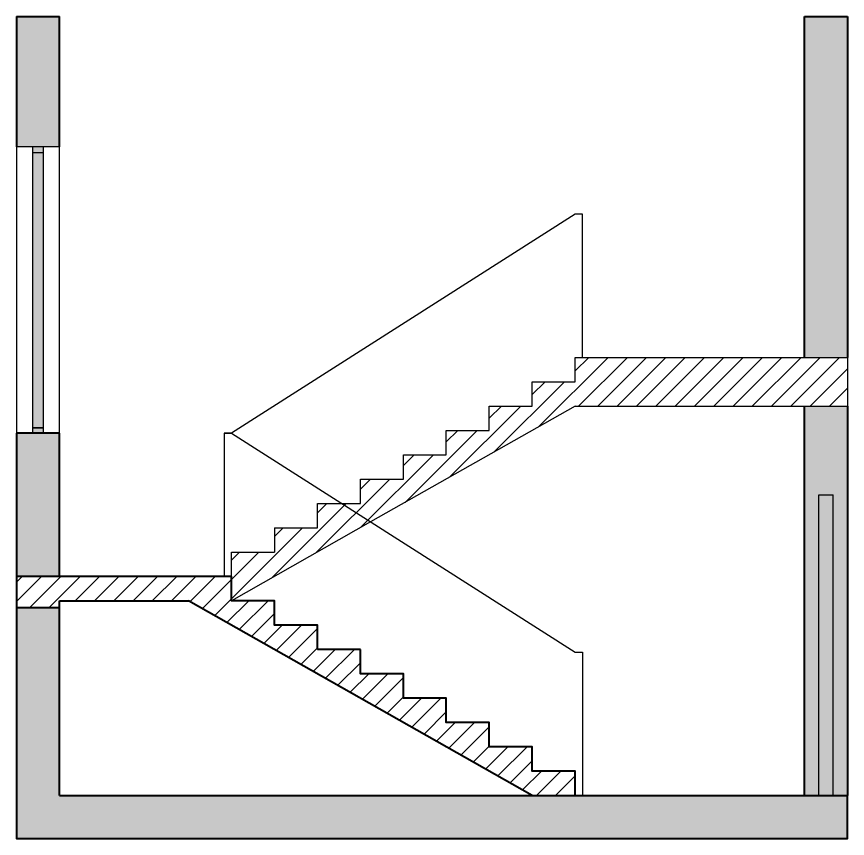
# Model space of a CAD drawing. Header units: millimetres. Extents: x -6086 to 4054, y 897 to 7482.
# Drawn here: x -1746 to 4054, y 1465 to 7205 of the extents above; entities that cross this region are included whole.
import ezdxf

# ---------------------------------------------------------------- set-up
doc = ezdxf.new("R2010")
doc.units = ezdxf.units.MM
doc.layers.add('muri grandi', color=7, linetype='Continuous', lineweight=40)
for name, color, linetype in [('porte', 42, 'Continuous'), ('solid', 254, 'Continuous'), ('vetro', 140, 'Continuous')]:
    doc.layers.add(name, color=color, linetype=linetype)
pattern_1 = [(45, (-40919.1, -10728.95), (-67.35192, 67.35192), [])]

msp = doc.modelspace()

# ---------------------------------------------------------------- hatches: boundary and pattern name
h = msp.add_hatch()
h.set_pattern_fill('ANSI31', color=256, scale=30)
h.set_pattern_definition(pattern_1)
h.paths.add_polyline_path([(4054.4, 4824.7), (2154.4, 4824.7), (2154.4, 4654.7), (1854.4, 4654.7), (1854.4, 4484.7), (1554.4, 4484.7), (1554.4, 4314.7), (1254.4, 4314.7), (1254.4, 4144.7), (954.4, 4144.7), (954.4, 3974.7), (654.4, 3974.7), (654.4, 3804.7), (523, 3804.7), (726, 3675.3), (2154.4, 4484.7), (4054.4, 4484.7)])
h.paths.add_polyline_path([(726, 3675.3), (523, 3804.7), (354.4, 3804.7), (354.4, 3634.7), (54.4, 3634.7), (54.4, 3464.7), (-245.6, 3464.7), (-245.6, 3294.7), (-245.6, 3124.7)])
h = msp.add_hatch()
h.set_pattern_fill('ANSI31', color=256, scale=30)
h.set_pattern_definition(pattern_1)
h.paths.add_polyline_path([(-245.6, 3294.7), (-1745.6, 3294.7), (-1745.6, 3074.7), (-1445.6, 3074.7), (-1445.6, 3124.7), (-545.6, 3124.7), (1854.4, 1764.7), (2154.4, 1764.7), (2154.4, 1934.7), (1854.4, 1934.7), (1854.4, 2104.7), (1554.4, 2104.7), (1554.4, 2274.7), (1254.4, 2274.7), (1254.4, 2444.7), (954.4, 2444.7), (954.4, 2614.7), (654.4, 2614.7), (654.4, 2784.7), (354.4, 2784.7), (354.4, 2954.7), (54.4, 2954.7), (54.4, 3124.7), (-245.6, 3124.7)])
at = {"layer": 'porte'}
h = msp.add_hatch(color=256, dxfattribs=at)
h.dxf.hatch_style = 1
h.paths.add_polyline_path([(-1633.8, 6294.7), (-1633.8, 6256.6), (-1557.5, 6256.6), (-1557.5, 6294.7)])
h.paths.add_polyline_path([(-1557.5, 4294.7), (-1557.5, 4332.8), (-1633.8, 4332.8), (-1633.8, 4294.7)])
h = msp.add_hatch(color=256, dxfattribs=at)
h.dxf.hatch_style = 1
h.paths.add_polyline_path([(3954.4, 3864.7), (3854.4, 3864.7), (3854.4, 1764.7), (3954.4, 1764.7)])
at = {"layer": 'solid'}
h = msp.add_hatch(color=256, dxfattribs=at)
h.dxf.hatch_style = 1
h.paths.add_polyline_path([(4054.4, 7204.7), (3754.4, 7204.7), (3754.4, 4824.7), (4054.4, 4824.7)])
h.paths.add_polyline_path([(-1445.6, 7204.7), (-1745.6, 7204.7), (-1745.6, 6294.7), (-1445.6, 6294.7)])
h.paths.add_polyline_path([(-1445.6, 4294.7), (-1745.6, 4294.7), (-1745.6, 3294.7), (-1445.6, 3294.7)])
h.paths.add_polyline_path([(-1445.6, 3074.7), (-1745.6, 3074.7), (-1745.6, 1764.7), (-1745.6, 1464.7), (4054.4, 1464.7), (4054.4, 1764.7), (3754.4, 1764.7), (2154.4, 1764.7), (1854.4, 1764.7), (-1445.6, 1764.7)])
h.paths.add_polyline_path([(4054.4, 4484.7), (3754.4, 4484.7), (3754.4, 1764.7), (3854.4, 1764.7), (3854.4, 3864.7), (3954.4, 3864.7), (3954.4, 1764.7), (4054.4, 1764.7)])
at = {"layer": 'vetro'}
h = msp.add_hatch(color=256, dxfattribs=at)
h.dxf.hatch_style = 1
h.paths.add_polyline_path([(-1557.5, 6256.6), (-1633.8, 6256.6), (-1633.8, 4332.8), (-1557.5, 4332.8)])

# ---------------------------------------------------------------- linework, layer by layer
for points in [[(-1745.6, 6294.7), (-1745.6, 4294.7)], [(-1445.6, 6294.7), (-1745.6, 6294.7)], [(-1633.8, 6294.7), (-1633.8, 6256.6), (-1557.5, 6256.6), (-1557.5, 6294.7)], [(-1445.6, 4294.7), (-1445.6, 6294.7)], [(-1633.8, 6256.6), (-1633.8, 4332.8)], [(-1557.5, 4332.8), (-1557.5, 6256.6)], [(2204.4, 5824.7), (2154.4, 5824.7), (-245.6, 4294.7)], [(2204.4, 4824.7), (2204.4, 5824.7)], [(2154.4, 4654.7), (2154.4, 4824.7), (4054.4, 4824.7)], [(4054.4, 4824.7), (4054.4, 4484.7)], [(1854.4, 4484.7), (1854.4, 4654.7), (2154.4, 4654.7)], [(354.4, 3804.7), (654.4, 3804.7), (654.4, 3974.7), (954.4, 3974.7), (954.4, 4144.7), (1254.4, 4144.7), (1254.4, 4314.7), (1554.4, 4314.7), (1554.4, 4484.7), (1854.4, 4484.7)], [(2154.4, 4484.7), (726, 3675.3)], [(2154.4, 4484.7), (4054.4, 4484.7)], [(-1557.5, 4294.7), (-1557.5, 4332.8), (-1633.8, 4332.8), (-1633.8, 4294.7)], [(-1633.8, 4332.8), (-1557.5, 4332.8)], [(-245.6, 4294.7), (-295.6, 4294.7), (-295.6, 3294.7)], [(-295.6, 4294.7), (-245.6, 4294.7), (2154.4, 2764.7)], [(3854.4, 1764.7), (3854.4, 3864.7)], [(3854.4, 3864.7), (3954.4, 3864.7)], [(3954.4, 1764.7), (3954.4, 3864.7)], [(354.4, 3634.7), (354.4, 3804.7)], [(726, 3675.3), (-245.6, 3124.7)], [(54.4, 3634.7), (354.4, 3634.7)], [(54.4, 3634.7), (54.4, 3464.7)], [(-245.6, 3294.7), (-245.6, 3464.7), (54.4, 3464.7)], [(2154.4, 2764.7), (2204.4, 2764.7), (2204.4, 1764.7)], [(4054.4, 1764.7), (3754.4, 1764.7)], [(3854.4, 1764.7), (3954.4, 1764.7)]]:
    msp.add_lwpolyline(points)
at = {"layer": 'muri grandi'}
for points in [[(-1745.6, 7204.7), (-1745.6, 6294.7)], [(-1745.6, 7204.7), (-1445.6, 7204.7)], [(-1445.6, 6294.7), (-1445.6, 7204.7)], [(3754.4, 4824.7), (3754.4, 7204.7)], [(3754.4, 7204.7), (4054.4, 7204.7)], [(4054.4, 7204.7), (4054.4, 4824.7)], [(3754.4, 1764.7), (3754.4, 4484.7)], [(4054.4, 4484.7), (4054.4, 1764.7)], [(-1745.6, 4294.7), (-1745.6, 3294.7)], [(-1445.6, 4294.7), (-1745.6, 4294.7)], [(-1445.6, 3294.7), (-1445.6, 4294.7)], [(-1745.6, 3294.7), (-1745.6, 3074.7)], [(354.4, 2784.7), (354.4, 2954.7), (54.4, 2954.7), (54.4, 3124.7), (-245.6, 3124.7), (-245.6, 3294.7), (-1745.6, 3294.7)], [(-1745.6, 3074.7), (-1745.6, 1764.7)], [(-1445.6, 3074.7), (-1745.6, 3074.7)], [(-1445.6, 3074.7), (-1445.6, 3124.7)], [(-1445.6, 3124.7), (-545.6, 3124.7)], [(-1445.6, 1764.7), (-1445.6, 3074.7)], [(1854.4, 1764.7), (-545.6, 3124.7)], [(654.4, 2784.7), (354.4, 2784.7)], [(2154.4, 1764.7), (2154.4, 1934.7), (1854.4, 1934.7), (1854.4, 2104.7), (1554.4, 2104.7), (1554.4, 2274.7), (1254.4, 2274.7), (1254.4, 2444.7), (954.4, 2444.7), (954.4, 2614.7), (654.4, 2614.7), (654.4, 2784.7)], [(-1745.6, 1764.7), (-1745.6, 1464.7), (4054.4, 1464.7), (4054.4, 1764.7)], [(-1445.6, 1764.7), (1854.4, 1764.7)], [(1854.4, 1764.7), (2154.4, 1764.7)], [(2154.4, 1764.7), (4054.4, 1764.7)]]:
    msp.add_lwpolyline(points, dxfattribs=at)
at = {"layer": 'porte'}
msp.add_lwpolyline([(-1633.8, 4294.7), (-1557.5, 4294.7)], dxfattribs=at)

doc.saveas('drawing.dxf')
